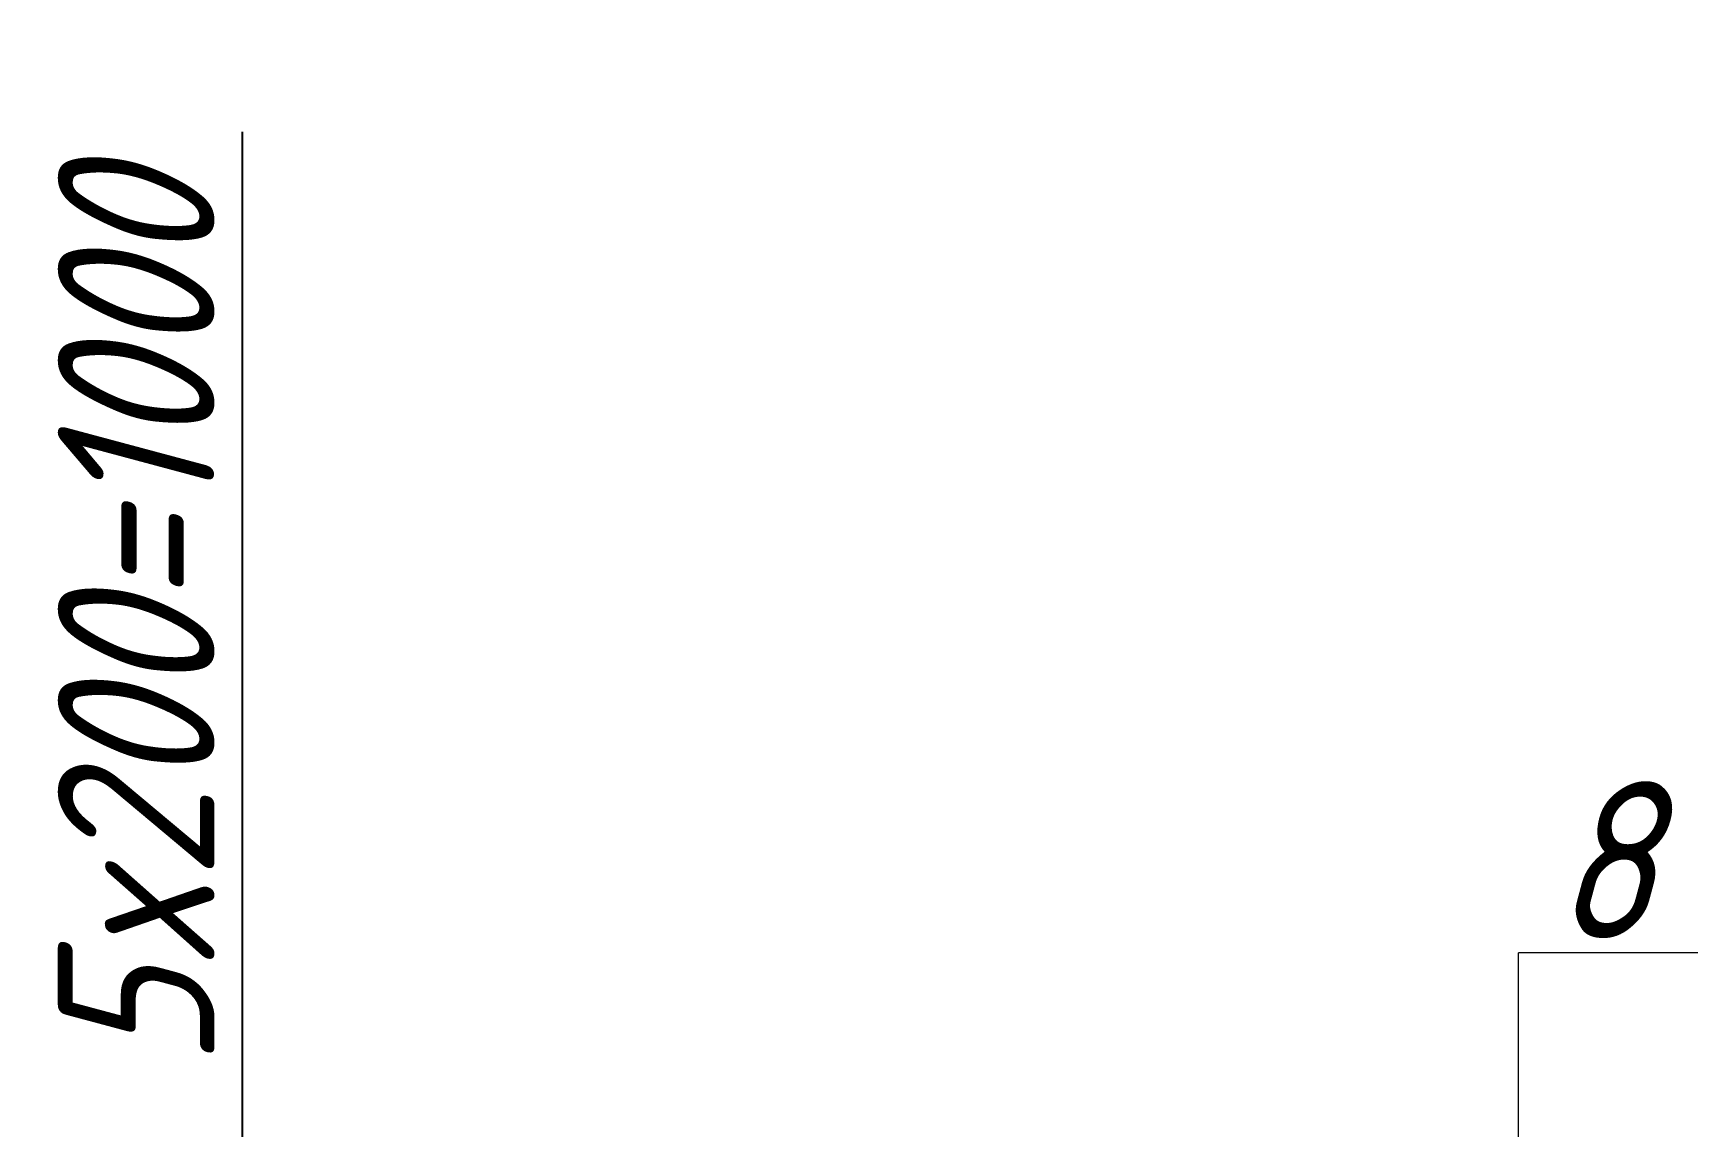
# Model space of a CAD drawing. Header units: millimetres. Extents: x -1004 to 900128, y -352756 to 107728.
# Drawn here: x 24992 to 28709, y -73153 to -70712 of the extents above; entities that cross this region are included whole.
import ezdxf

# ---------------------------------------------------------------- set-up
doc = ezdxf.new("R2010")
doc.units = ezdxf.units.MM
for name, color, linetype, lineweight in [('size', 45, 'Continuous', 20), ('text', 13, 'Continuous', 20), ('thin', 153, 'Continuous', 18)]:
    doc.layers.add(name, color=color, linetype=linetype, lineweight=lineweight)
doc.styles.add('Structures', font='isocpeur.ttf', dxfattribs={"width": 0.85, "oblique": 15})
doc.dimstyles.new('structures 3.5 50', dxfattribs={"dimtxt": 3.5, "dimasz": 2, "dimexe": 1.25, "dimexo": 0.625, "dimtad": 1, "dimlfac": 0.5, "dimtxsty": 'Structures', "dimblk": 'OBLIQUE', "dimcen": 2.5, "dimdle": 1.5, "dimadec": 0, "dimazin": 0, "dimtfac": 1, "dimtmove": 0, "dimatfit": 3, "dimfxl": 1, "dimarcsym": 0})

# ---------------------------------------------------------------- blocks, each defined once
blk = doc.blocks.new('_Oblique')
at = {"color": 0, "linetype": 'ByBlock', "lineweight": -2}
blk.add_line((-0.5, -0.5), (0.5, 0.5), dxfattribs=at)
blk = doc.blocks.new('*D451')
at = {"layer": 'Defpoints', "color": 0, "transparency": 16777216}
for p in [(25459.1, -73314.2), (26459.1, -73314.2), (26459.1, -75314.2)]:
    blk.add_point(p, dxfattribs=at)
at = {"layer": 'size', "color": 0, "lineweight": -2, "transparency": 16777216}
for p, q in [((25459.1, -73314.2), (25459.1, -70931.9)), ((26396.6, -73314.2), (25334.1, -73314.2)), ((25459.1, -75464.2), (25459.1, -73314.2)), ((26396.6, -75314.2), (25334.1, -75314.2))]:
    blk.add_line(p, q, dxfattribs=at)
at = {"layer": 'size', "color": 0, "lineweight": -2, "transparency": 16777216, "xscale": 200, "yscale": 200, "zscale": 200}
for p, rotation in [((25459.1, -73314.2), 90), ((25459.1, -75314.2), 270)]:
    blk.add_blockref('_Oblique', p, dxfattribs=dict(at, rotation=rotation))
at = {"layer": 'size', "color": 0, "transparency": 16777216, "insert": (25221.6, -72023), "char_height": 350, "attachment_point": 5, "rotation": 90, "style": 'Structures'}
blk.add_mtext('5x200=1000', dxfattribs=at)

msp = doc.modelspace()

# ---------------------------------------------------------------- linework, layer by layer
at = {"layer": 'thin'}
for p in [(28309.077, -75314.165), (28709.077, -72764.165)]:
    msp.add_line(p, (28309.077, -72764.165), dxfattribs=at)

# ---------------------------------------------------------------- texts
at = {"layer": 'text', "insert": (28497.602, -72557.452), "char_height": 350, "width": 350, "attachment_point": 5, "style": 'Structures'}
msp.add_mtext('8', dxfattribs=at)

# ---------------------------------------------------------------- dimensions: what is measured, and where the dimension line sits
at = {"layer": 'size'}
dim = msp.add_linear_dim(base=(25459.077, -73314.165), p1=(26459.077, -75314.165), p2=(26459.077, -73314.165), angle=90, text='5x200=<>', dimstyle='structures 3.5 50', dxfattribs=at)
dim.commit()
dim.dimension.update_dxf_attribs({"geometry": '*D451', "text_midpoint": (25221.577, -72023.024)})

doc.saveas('drawing.dxf')
